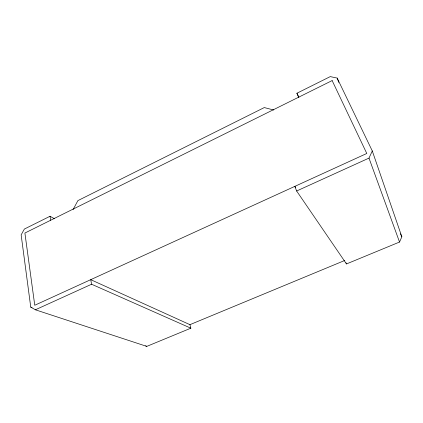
<?xml version="1.0" encoding="UTF-8"?>
<svg xmlns="http://www.w3.org/2000/svg" width="423" height="423" viewBox="0 0 423 423"><rect width="100%" height="100%" fill="white"/><g stroke="black" fill="none" stroke-linecap="round" stroke-linejoin="round"><path stroke-width="0.63" d="M295.555 187.463L294.815 186.374L296.639 191L346.485 263.941L399.529 242.046L401.85 236.795L372.288 150.963L337.179 78.086L330.257 76.611L296.898 93.24L298.622 97.216M296.639 191L368.988 158.107L372.288 150.963M73.063 209.602L77.901 200.613L264.264 107.574L273.697 109.996M54.493 218.76L50.03 216.264L24.354 229.06L21.15 234.897L30.742 307.082L35.373 309.789L146.77 346.389L190.858 328.19L189.932 324.668L90.728 279.666L91.585 284.235L190.858 328.19M35.373 309.789L91.585 284.235M189.901 324.679L344.798 260.452M30.742 307.082L31.995 307.5M145.644 345.765L146.77 346.389M296.898 93.24L298.913 97.29M400.449 233.819L401.85 236.795M345.993 262.752L346.485 263.941M337.179 78.086L338.786 82.422M368.988 158.107L399.529 242.046M50.03 216.264L50.675 220.246M332.145 80.582L24.899 233.036L34.755 305.253L366.789 153.475L332.145 80.582"/></g></svg>
